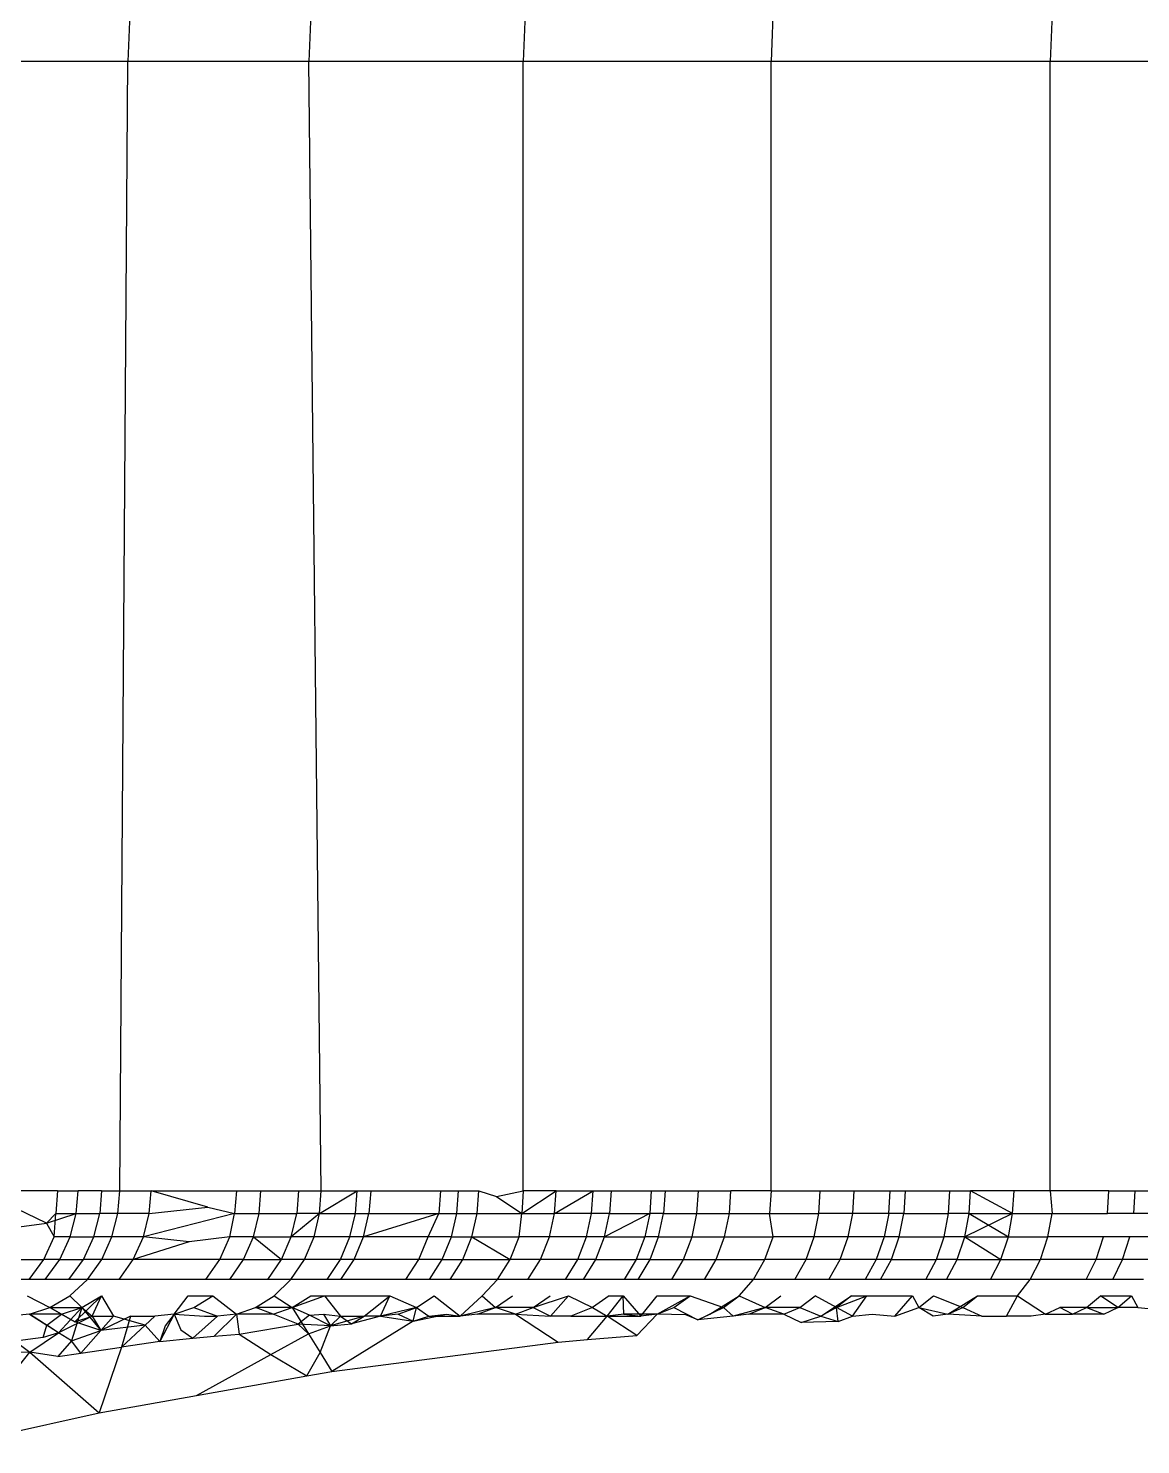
# Model space of a CAD drawing. Header units: millimetres. Extents: x 153 to 4750, y 92 to 3343.
# Drawn here: x 2846.09 to 2848.306, y 1086.36 to 1089.182 of the extents above; entities that cross this region are included whole.
import ezdxf

# ---------------------------------------------------------------- set-up
doc = ezdxf.new("R2010")
doc.units = ezdxf.units.MM

msp = doc.modelspace()

# ---------------------------------------------------------------- linework, layer by layer
for p, q in [((2846.3158, 1089.7868), (2846.288, 1089.1156)), ((2846.6759, 1089.7783), (2846.6485, 1089.1156)), ((2847.1028, 1089.7635), (2847.076, 1089.1156)), ((2847.5955, 1089.7422), (2847.5696, 1089.1156)), ((2848.1509, 1089.7142), (2848.1261, 1089.1156)), ((2846.288, 1089.1156), (2845.9935, 1089.1156)), ((2846.272, 1086.8656), (2846.288, 1089.1156)), ((2846.6485, 1089.1156), (2846.288, 1089.1156)), ((2846.6735, 1086.8656), (2846.6485, 1089.1156)), ((2847.076, 1089.1156), (2846.6485, 1089.1156)), ((2847.076, 1086.8656), (2847.076, 1089.1156)), ((2847.5696, 1089.1156), (2847.076, 1089.1156)), ((2847.5696, 1086.8656), (2847.5696, 1089.1156)), ((2848.1261, 1089.1156), (2847.5696, 1089.1156)), ((2848.1261, 1086.8656), (2848.1261, 1089.1156)), ((2848.7404, 1089.1156), (2848.1261, 1089.1156)), ((2846.148, 1086.8656), (2845.9916, 1086.8656)), ((2846.1259, 1086.8007), (2845.9916, 1086.8656)), ((2846.148, 1086.8656), (2846.1443, 1086.8201)), ((2846.148, 1086.8656), (2846.1889, 1086.8656)), ((2846.1851, 1086.8201), (2846.1889, 1086.8656)), ((2846.2357, 1086.8656), (2846.1889, 1086.8656)), ((2846.2357, 1086.8656), (2846.232, 1086.8201)), ((2846.2357, 1086.8656), (2846.272, 1086.8656)), ((2846.2684, 1086.8201), (2846.272, 1086.8656)), ((2846.272, 1086.8656), (2846.3345, 1086.8656)), ((2846.3308, 1086.8201), (2846.3345, 1086.8656)), ((2846.3345, 1086.8656), (2846.5044, 1086.8656)), ((2846.4477, 1086.8329), (2846.3345, 1086.8656)), ((2846.5044, 1086.8656), (2846.5008, 1086.8201)), ((2846.5044, 1086.8656), (2846.553, 1086.8656)), ((2846.5495, 1086.8201), (2846.553, 1086.8656)), ((2846.553, 1086.8656), (2846.628, 1086.8656)), ((2846.628, 1086.8656), (2846.6245, 1086.8201)), ((2846.628, 1086.8656), (2846.6735, 1086.8656)), ((2846.67, 1086.8201), (2846.6735, 1086.8656)), ((2846.67, 1086.8201), (2846.745, 1086.8656)), ((2846.6735, 1086.8656), (2846.745, 1086.8656)), ((2846.7417, 1086.8201), (2846.745, 1086.8656)), ((2846.745, 1086.8656), (2846.772, 1086.8656)), ((2846.772, 1086.8656), (2846.7685, 1086.8201)), ((2846.772, 1086.8656), (2846.9111, 1086.8656)), ((2846.9111, 1086.8656), (2846.9078, 1086.8201)), ((2846.9111, 1086.8656), (2846.9468, 1086.8656)), ((2846.9436, 1086.8201), (2846.9468, 1086.8656)), ((2846.9468, 1086.8656), (2846.9877, 1086.8656)), ((2846.9844, 1086.8201), (2846.9877, 1086.8656)), ((2846.9877, 1086.8656), (2847.0229, 1086.8542)), ((2847.0229, 1086.8542), (2847.076, 1086.8656)), ((2847.0229, 1086.8542), (2847.0728, 1086.8201)), ((2847.076, 1086.8656), (2847.0728, 1086.8201)), ((2847.0728, 1086.8201), (2847.1414, 1086.8656)), ((2847.1414, 1086.8656), (2847.076, 1086.8656)), ((2847.1382, 1086.8201), (2847.1414, 1086.8656)), ((2847.1382, 1086.8201), (2847.2152, 1086.8656)), ((2847.1414, 1086.8656), (2847.2152, 1086.8656)), ((2847.212, 1086.8201), (2847.2152, 1086.8656)), ((2847.2152, 1086.8656), (2847.2512, 1086.8656)), ((2847.2512, 1086.8656), (2847.248, 1086.8201)), ((2847.2512, 1086.8656), (2847.3311, 1086.8656)), ((2847.3311, 1086.8656), (2847.3281, 1086.8201)), ((2847.3311, 1086.8656), (2847.3585, 1086.8656)), ((2847.3585, 1086.8656), (2847.3555, 1086.8201)), ((2847.3585, 1086.8656), (2847.425, 1086.8656)), ((2847.422, 1086.8201), (2847.425, 1086.8656)), ((2847.425, 1086.8656), (2847.4897, 1086.8656)), ((2847.4867, 1086.8201), (2847.4897, 1086.8656)), ((2847.5696, 1086.8656), (2847.4897, 1086.8656)), ((2847.5696, 1086.8656), (2847.5666, 1086.8201)), ((2847.5696, 1086.8656), (2847.6677, 1086.8656)), ((2847.6648, 1086.8201), (2847.6677, 1086.8656)), ((2847.6677, 1086.8656), (2847.7354, 1086.8656)), ((2847.7325, 1086.8201), (2847.7354, 1086.8656)), ((2847.7354, 1086.8656), (2847.8069, 1086.8656)), ((2847.8041, 1086.8201), (2847.8069, 1086.8656)), ((2847.8069, 1086.8656), (2847.8368, 1086.8656)), ((2847.8368, 1086.8656), (2847.834, 1086.8201)), ((2847.8368, 1086.8656), (2847.9262, 1086.8656)), ((2847.9235, 1086.8201), (2847.9262, 1086.8656)), ((2847.9262, 1086.8656), (2847.9674, 1086.8656)), ((2847.9647, 1086.8201), (2847.9674, 1086.8656)), ((2848.0538, 1086.8656), (2847.9674, 1086.8656)), ((2848.051, 1086.8201), (2847.9674, 1086.8656)), ((2848.051, 1086.8201), (2848.0538, 1086.8656)), ((2848.1261, 1086.8656), (2848.0538, 1086.8656)), ((2848.1261, 1086.8656), (2848.1299, 1086.8201)), ((2848.2427, 1086.8656), (2848.1261, 1086.8656)), ((2848.2401, 1086.8201), (2848.2427, 1086.8656)), ((2848.2427, 1086.8656), (2848.2952, 1086.8656)), ((2848.2926, 1086.8201), (2848.2952, 1086.8656)), ((2848.2952, 1086.8656), (2848.3559, 1086.8656)), ((2846.1259, 1086.8007), (2846.1851, 1086.8201)), ((2846.1443, 1086.8201), (2846.1259, 1086.8007)), ((2846.1416, 1086.7736), (2846.1443, 1086.8201)), ((2846.1443, 1086.8201), (2846.1851, 1086.8201)), ((2846.1731, 1086.7736), (2846.1851, 1086.8201)), ((2846.1851, 1086.8201), (2846.232, 1086.8201)), ((2846.2201, 1086.7736), (2846.232, 1086.8201)), ((2846.2684, 1086.8201), (2846.232, 1086.8201)), ((2846.2565, 1086.7736), (2846.2684, 1086.8201)), ((2846.3308, 1086.8201), (2846.2684, 1086.8201)), ((2846.3192, 1086.7736), (2846.3308, 1086.8201)), ((2846.5008, 1086.8201), (2846.3192, 1086.7736)), ((2846.3308, 1086.8201), (2846.4477, 1086.8329)), ((2846.4477, 1086.8329), (2846.5008, 1086.8201)), ((2846.491, 1086.7736), (2846.5008, 1086.8201)), ((2846.5008, 1086.8201), (2846.5495, 1086.8201)), ((2846.5382, 1086.7736), (2846.5495, 1086.8201)), ((2846.5495, 1086.8201), (2846.6245, 1086.8201)), ((2846.6134, 1086.7736), (2846.6245, 1086.8201)), ((2846.67, 1086.8201), (2846.6134, 1086.7736)), ((2846.67, 1086.8201), (2846.6245, 1086.8201)), ((2846.659, 1086.7736), (2846.67, 1086.8201)), ((2846.67, 1086.8201), (2846.7417, 1086.8201)), ((2846.7307, 1086.7736), (2846.7417, 1086.8201)), ((2846.7417, 1086.8201), (2846.7685, 1086.8201)), ((2846.7576, 1086.7736), (2846.7685, 1086.8201)), ((2846.9078, 1086.8201), (2846.7576, 1086.7736)), ((2846.7685, 1086.8201), (2846.9078, 1086.8201)), ((2846.8863, 1086.7736), (2846.9078, 1086.8201)), ((2846.9078, 1086.8201), (2846.9436, 1086.8201)), ((2846.933, 1086.7736), (2846.9436, 1086.8201)), ((2846.9436, 1086.8201), (2846.9844, 1086.8201)), ((2846.9738, 1086.7736), (2846.9844, 1086.8201)), ((2846.9844, 1086.8201), (2847.0728, 1086.8201)), ((2847.0677, 1086.7736), (2847.0728, 1086.8201)), ((2847.0728, 1086.8201), (2847.1382, 1086.8201)), ((2847.128, 1086.7736), (2847.1382, 1086.8201)), ((2847.212, 1086.8201), (2847.1382, 1086.8201)), ((2847.202, 1086.7736), (2847.212, 1086.8201)), ((2847.248, 1086.8201), (2847.212, 1086.8201)), ((2847.2381, 1086.7736), (2847.248, 1086.8201)), ((2847.3281, 1086.8201), (2847.2381, 1086.7736)), ((2847.248, 1086.8201), (2847.3281, 1086.8201)), ((2847.3281, 1086.8201), (2847.3182, 1086.7736)), ((2847.3555, 1086.8201), (2847.3281, 1086.8201)), ((2847.3456, 1086.7736), (2847.3555, 1086.8201)), ((2847.3555, 1086.8201), (2847.422, 1086.8201)), ((2847.4123, 1086.7736), (2847.422, 1086.8201)), ((2847.422, 1086.8201), (2847.4867, 1086.8201)), ((2847.477, 1086.7736), (2847.4867, 1086.8201)), ((2847.4867, 1086.8201), (2847.5666, 1086.8201)), ((2847.5739, 1086.7736), (2847.5666, 1086.8201)), ((2847.5666, 1086.8201), (2847.6648, 1086.8201)), ((2847.6555, 1086.7736), (2847.6648, 1086.8201)), ((2847.7325, 1086.8201), (2847.6648, 1086.8201)), ((2847.7234, 1086.7736), (2847.7325, 1086.8201)), ((2847.8041, 1086.8201), (2847.7325, 1086.8201)), ((2847.8041, 1086.8201), (2847.795, 1086.7736)), ((2847.834, 1086.8201), (2847.8041, 1086.8201)), ((2847.825, 1086.7736), (2847.834, 1086.8201)), ((2847.834, 1086.8201), (2847.9235, 1086.8201)), ((2847.9146, 1086.7736), (2847.9235, 1086.8201)), ((2847.9647, 1086.8201), (2847.9235, 1086.8201)), ((2847.9559, 1086.7736), (2847.9647, 1086.8201)), ((2848.051, 1086.8201), (2847.9559, 1086.7736)), ((2847.9647, 1086.8201), (2848.051, 1086.8201)), ((2847.9647, 1086.8201), (2848.0425, 1086.7736)), ((2848.0425, 1086.7736), (2848.051, 1086.8201)), ((2848.051, 1086.8201), (2848.1299, 1086.8201)), ((2848.1215, 1086.7736), (2848.1299, 1086.8201)), ((2848.1299, 1086.8201), (2848.2401, 1086.8201)), ((2848.2926, 1086.8201), (2848.2401, 1086.8201)), ((2848.3534, 1086.8201), (2848.2926, 1086.8201)), ((2846.0618, 1086.792), (2846.1259, 1086.8007)), ((2846.1259, 1086.8007), (2846.1416, 1086.7736)), ((2846.1208, 1086.7288), (2846.1416, 1086.7736)), ((2846.1731, 1086.7736), (2846.1416, 1086.7736)), ((2846.1525, 1086.7288), (2846.1731, 1086.7736)), ((2846.1731, 1086.7736), (2846.2201, 1086.7736)), ((2846.1995, 1086.7288), (2846.2201, 1086.7736)), ((2846.2565, 1086.7736), (2846.2201, 1086.7736)), ((2846.2361, 1086.7288), (2846.2565, 1086.7736)), ((2846.3192, 1086.7736), (2846.2565, 1086.7736)), ((2846.2989, 1086.7288), (2846.3192, 1086.7736)), ((2846.4105, 1086.7638), (2846.2989, 1086.7288)), ((2846.4105, 1086.7638), (2846.3192, 1086.7736)), ((2846.491, 1086.7736), (2846.4105, 1086.7638)), ((2846.4713, 1086.7288), (2846.491, 1086.7736)), ((2846.5382, 1086.7736), (2846.491, 1086.7736)), ((2846.5186, 1086.7288), (2846.5382, 1086.7736)), ((2846.5382, 1086.7736), (2846.6134, 1086.7736)), ((2846.5382, 1086.7736), (2846.594, 1086.7288)), ((2846.594, 1086.7288), (2846.6134, 1086.7736)), ((2846.659, 1086.7736), (2846.6134, 1086.7736)), ((2846.6398, 1086.7288), (2846.659, 1086.7736)), ((2846.7307, 1086.7736), (2846.659, 1086.7736)), ((2846.7117, 1086.7288), (2846.7307, 1086.7736)), ((2846.7576, 1086.7736), (2846.7307, 1086.7736)), ((2846.7388, 1086.7288), (2846.7576, 1086.7736)), ((2846.8863, 1086.7736), (2846.7576, 1086.7736)), ((2846.8679, 1086.7288), (2846.8863, 1086.7736)), ((2846.933, 1086.7736), (2846.8863, 1086.7736)), ((2846.9146, 1086.7288), (2846.933, 1086.7736)), ((2846.933, 1086.7736), (2846.9738, 1086.7736)), ((2846.9556, 1086.7288), (2846.9738, 1086.7736)), ((2846.9738, 1086.7736), (2847.0677, 1086.7736)), ((2846.9738, 1086.7736), (2847.0498, 1086.7288)), ((2847.0498, 1086.7288), (2847.0677, 1086.7736)), ((2847.128, 1086.7736), (2847.0677, 1086.7736)), ((2847.1102, 1086.7288), (2847.128, 1086.7736)), ((2847.202, 1086.7736), (2847.128, 1086.7736)), ((2847.1844, 1086.7288), (2847.202, 1086.7736)), ((2847.2381, 1086.7736), (2847.202, 1086.7736)), ((2847.2206, 1086.7288), (2847.2381, 1086.7736)), ((2847.2381, 1086.7736), (2847.3182, 1086.7736)), ((2847.3182, 1086.7736), (2847.301, 1086.7288)), ((2847.3456, 1086.7736), (2847.3182, 1086.7736)), ((2847.3285, 1086.7288), (2847.3456, 1086.7736)), ((2847.3456, 1086.7736), (2847.4123, 1086.7736)), ((2847.3954, 1086.7288), (2847.4123, 1086.7736)), ((2847.4123, 1086.7736), (2847.477, 1086.7736)), ((2847.4604, 1086.7288), (2847.477, 1086.7736)), ((2847.477, 1086.7736), (2847.5739, 1086.7736)), ((2847.5575, 1086.7288), (2847.5739, 1086.7736)), ((2847.6555, 1086.7736), (2847.5739, 1086.7736)), ((2847.6394, 1086.7288), (2847.6555, 1086.7736)), ((2847.7234, 1086.7736), (2847.6555, 1086.7736)), ((2847.7074, 1086.7288), (2847.7234, 1086.7736)), ((2847.795, 1086.7736), (2847.7234, 1086.7736)), ((2847.795, 1086.7736), (2847.7793, 1086.7288)), ((2847.825, 1086.7736), (2847.795, 1086.7736)), ((2847.8094, 1086.7288), (2847.825, 1086.7736)), ((2847.825, 1086.7736), (2847.9146, 1086.7736)), ((2847.8993, 1086.7288), (2847.9146, 1086.7736)), ((2847.9559, 1086.7736), (2847.9146, 1086.7736)), ((2847.9407, 1086.7288), (2847.9559, 1086.7736)), ((2847.9559, 1086.7736), (2848.0425, 1086.7736)), ((2847.9559, 1086.7736), (2848.0275, 1086.7288)), ((2848.0275, 1086.7288), (2848.0425, 1086.7736)), ((2848.0425, 1086.7736), (2848.1215, 1086.7736)), ((2848.1067, 1086.7288), (2848.1215, 1086.7736)), ((2848.2319, 1086.7736), (2848.1215, 1086.7736)), ((2848.2175, 1086.7288), (2848.2319, 1086.7736)), ((2848.2844, 1086.7736), (2848.2319, 1086.7736)), ((2848.2702, 1086.7288), (2848.2844, 1086.7736)), ((2848.3453, 1086.7736), (2848.2844, 1086.7736)), ((2845.9542, 1086.7288), (2846.1208, 1086.7288)), ((2846.0917, 1086.6888), (2846.1208, 1086.7288)), ((2846.1525, 1086.7288), (2846.1208, 1086.7288)), ((2846.1235, 1086.6888), (2846.1525, 1086.7288)), ((2846.1525, 1086.7288), (2846.1995, 1086.7288)), ((2846.1708, 1086.6888), (2846.1995, 1086.7288)), ((2846.2361, 1086.7288), (2846.1995, 1086.7288)), ((2846.2075, 1086.6888), (2846.2361, 1086.7288)), ((2846.2989, 1086.7288), (2846.2361, 1086.7288)), ((2846.2706, 1086.6888), (2846.2989, 1086.7288)), ((2846.4713, 1086.7288), (2846.2989, 1086.7288)), ((2846.4437, 1086.6888), (2846.4713, 1086.7288)), ((2846.5186, 1086.7288), (2846.4713, 1086.7288)), ((2846.4912, 1086.6888), (2846.5186, 1086.7288)), ((2846.5186, 1086.7288), (2846.594, 1086.7288)), ((2846.5669, 1086.6888), (2846.594, 1086.7288)), ((2846.6398, 1086.7288), (2846.594, 1086.7288)), ((2846.6129, 1086.6888), (2846.6398, 1086.7288)), ((2846.7117, 1086.7288), (2846.6398, 1086.7288)), ((2846.6851, 1086.6888), (2846.7117, 1086.7288)), ((2846.7388, 1086.7288), (2846.7117, 1086.7288)), ((2846.7123, 1086.6888), (2846.7388, 1086.7288)), ((2846.8679, 1086.7288), (2846.7388, 1086.7288)), ((2846.8419, 1086.6888), (2846.8679, 1086.7288)), ((2846.9146, 1086.7288), (2846.8679, 1086.7288)), ((2846.8889, 1086.6888), (2846.9146, 1086.7288)), ((2846.9146, 1086.7288), (2846.9556, 1086.7288)), ((2846.9301, 1086.6888), (2846.9556, 1086.7288)), ((2846.9556, 1086.7288), (2847.0498, 1086.7288)), ((2847.0247, 1086.6888), (2847.0498, 1086.7288)), ((2847.1102, 1086.7288), (2847.0498, 1086.7288)), ((2847.0853, 1086.6888), (2847.1102, 1086.7288)), ((2847.1844, 1086.7288), (2847.1102, 1086.7288)), ((2847.1598, 1086.6888), (2847.1844, 1086.7288)), ((2847.2206, 1086.7288), (2847.1844, 1086.7288)), ((2847.1962, 1086.6888), (2847.2206, 1086.7288)), ((2847.2206, 1086.7288), (2847.301, 1086.7288)), ((2847.301, 1086.7288), (2847.277, 1086.6888)), ((2847.3285, 1086.7288), (2847.301, 1086.7288)), ((2847.3046, 1086.6888), (2847.3285, 1086.7288)), ((2847.3285, 1086.7288), (2847.3954, 1086.7288)), ((2847.3718, 1086.6888), (2847.3954, 1086.7288)), ((2847.3954, 1086.7288), (2847.4604, 1086.7288)), ((2847.437, 1086.6888), (2847.4604, 1086.7288)), ((2847.4604, 1086.7288), (2847.5575, 1086.7288)), ((2847.5346, 1086.6888), (2847.5575, 1086.7288)), ((2847.6394, 1086.7288), (2847.5575, 1086.7288)), ((2847.6168, 1086.6888), (2847.6394, 1086.7288)), ((2847.7074, 1086.7288), (2847.6394, 1086.7288)), ((2847.6851, 1086.6888), (2847.7074, 1086.7288)), ((2847.7793, 1086.7288), (2847.7074, 1086.7288)), ((2847.7793, 1086.7288), (2847.7573, 1086.6888)), ((2847.8094, 1086.7288), (2847.7793, 1086.7288)), ((2847.7876, 1086.6888), (2847.8094, 1086.7288)), ((2847.8094, 1086.7288), (2847.8993, 1086.7288)), ((2847.8779, 1086.6888), (2847.8993, 1086.7288)), ((2847.9407, 1086.7288), (2847.8993, 1086.7288)), ((2847.9194, 1086.6888), (2847.9407, 1086.7288)), ((2847.9407, 1086.7288), (2848.0275, 1086.7288)), ((2848.0066, 1086.6888), (2848.0275, 1086.7288)), ((2848.0275, 1086.7288), (2848.1067, 1086.7288)), ((2848.0862, 1086.6888), (2848.1067, 1086.7288)), ((2848.2175, 1086.7288), (2848.1067, 1086.7288)), ((2848.1974, 1086.6888), (2848.2175, 1086.7288)), ((2848.2702, 1086.7288), (2848.2175, 1086.7288)), ((2848.2504, 1086.6888), (2848.2702, 1086.7288)), ((2848.3313, 1086.7288), (2848.2702, 1086.7288)), ((2846.0917, 1086.6888), (2845.9243, 1086.6888)), ((2846.1235, 1086.6888), (2846.0917, 1086.6888)), ((2846.1708, 1086.6888), (2846.1235, 1086.6888)), ((2846.2075, 1086.6888), (2846.1708, 1086.6888)), ((2846.1723, 1086.6564), (2846.2075, 1086.6888)), ((2846.2706, 1086.6888), (2846.2075, 1086.6888)), ((2846.4437, 1086.6888), (2846.2706, 1086.6888)), ((2846.4912, 1086.6888), (2846.4437, 1086.6888)), ((2846.5669, 1086.6888), (2846.4912, 1086.6888)), ((2846.6129, 1086.6888), (2846.5669, 1086.6888)), ((2846.5798, 1086.6564), (2846.6129, 1086.6888)), ((2846.6851, 1086.6888), (2846.6129, 1086.6888)), ((2846.7123, 1086.6888), (2846.6851, 1086.6888)), ((2846.8419, 1086.6888), (2846.7123, 1086.6888)), ((2846.8889, 1086.6888), (2846.8419, 1086.6888)), ((2846.9301, 1086.6888), (2846.8889, 1086.6888)), ((2847.0247, 1086.6888), (2846.9301, 1086.6888)), ((2846.9938, 1086.6564), (2847.0247, 1086.6888)), ((2847.0853, 1086.6888), (2847.0247, 1086.6888)), ((2847.1598, 1086.6888), (2847.0853, 1086.6888)), ((2847.1962, 1086.6888), (2847.1598, 1086.6888)), ((2847.277, 1086.6888), (2847.1962, 1086.6888)), ((2847.3046, 1086.6888), (2847.277, 1086.6888)), ((2847.3718, 1086.6888), (2847.3046, 1086.6888)), ((2847.437, 1086.6888), (2847.3718, 1086.6888)), ((2847.5346, 1086.6888), (2847.437, 1086.6888)), ((2847.5064, 1086.6564), (2847.5346, 1086.6888)), ((2847.6168, 1086.6888), (2847.5346, 1086.6888)), ((2847.6851, 1086.6888), (2847.6168, 1086.6888)), ((2847.7573, 1086.6888), (2847.6851, 1086.6888)), ((2847.7876, 1086.6888), (2847.7573, 1086.6888)), ((2847.8779, 1086.6888), (2847.7876, 1086.6888)), ((2847.9194, 1086.6888), (2847.8779, 1086.6888)), ((2848.0066, 1086.6888), (2847.9194, 1086.6888)), ((2848.0862, 1086.6888), (2848.0066, 1086.6888)), ((2848.0609, 1086.6564), (2848.0862, 1086.6888)), ((2848.1974, 1086.6888), (2848.0862, 1086.6888)), ((2848.2504, 1086.6888), (2848.1974, 1086.6888)), ((2848.3117, 1086.6888), (2848.2504, 1086.6888)), ((2846.0878, 1086.6564), (2846.1328, 1086.6331)), ((2846.1328, 1086.6331), (2846.1723, 1086.6564)), ((2846.1723, 1086.6564), (2846.1966, 1086.6331)), ((2846.1825, 1086.6045), (2846.2357, 1086.6564)), ((2846.1966, 1086.6331), (2846.2357, 1086.6564)), ((2846.2169, 1086.6156), (2846.2357, 1086.6564)), ((2846.2357, 1086.6564), (2846.2597, 1086.6156)), ((2846.3804, 1086.6198), (2846.4081, 1086.6564)), ((2846.4081, 1086.6564), (2846.4575, 1086.6564)), ((2846.4197, 1086.6331), (2846.4575, 1086.6564)), ((2846.4575, 1086.6564), (2846.5043, 1086.6198)), ((2846.5427, 1086.6331), (2846.5798, 1086.6564)), ((2846.5798, 1086.6564), (2846.6158, 1086.6331)), ((2846.6158, 1086.6331), (2846.6524, 1086.6564)), ((2846.6158, 1086.6331), (2846.6797, 1086.6564)), ((2846.6524, 1086.6564), (2846.6797, 1086.6564)), ((2846.6797, 1086.6564), (2846.81, 1086.6564)), ((2846.6797, 1086.6564), (2846.7121, 1086.6156)), ((2846.7587, 1086.6156), (2846.81, 1086.6564)), ((2846.7912, 1086.6156), (2846.81, 1086.6564)), ((2846.81, 1086.6564), (2846.8634, 1086.6331)), ((2846.8634, 1086.6331), (2846.8987, 1086.6564)), ((2846.8987, 1086.6564), (2846.95, 1086.6156)), ((2846.95, 1086.6156), (2846.9938, 1086.6564)), ((2846.9938, 1086.6564), (2847.0205, 1086.6331)), ((2847.0205, 1086.6331), (2847.0547, 1086.6564)), ((2847.0958, 1086.6331), (2847.1297, 1086.6564)), ((2847.0958, 1086.6331), (2847.1662, 1086.6564)), ((2847.1302, 1086.6156), (2847.1662, 1086.6564)), ((2847.1662, 1086.6564), (2847.2142, 1086.6331)), ((2847.2474, 1086.6564), (2847.2142, 1086.6331)), ((2847.2432, 1086.6156), (2847.2751, 1086.6564)), ((2847.2474, 1086.6564), (2847.2751, 1086.6564)), ((2847.2763, 1086.6198), (2847.2751, 1086.6564)), ((2847.2751, 1086.6564), (2847.3099, 1086.6156)), ((2847.3099, 1086.6156), (2847.3427, 1086.6564)), ((2847.3426, 1086.6198), (2847.4083, 1086.6564)), ((2847.3427, 1086.6564), (2847.4083, 1086.6564)), ((2847.3761, 1086.6331), (2847.4083, 1086.6564)), ((2847.4083, 1086.6564), (2847.4747, 1086.6331)), ((2847.4477, 1086.6198), (2847.5064, 1086.6564)), ((2847.4747, 1086.6331), (2847.5064, 1086.6564)), ((2847.5064, 1086.6564), (2847.5579, 1086.6331)), ((2847.5579, 1086.6331), (2847.589, 1086.6564)), ((2847.627, 1086.6331), (2847.6577, 1086.6564)), ((2847.7, 1086.6331), (2847.6577, 1086.6564)), ((2847.6687, 1086.6156), (2847.7303, 1086.6564)), ((2847.7303, 1086.6564), (2847.7, 1086.6331)), ((2847.7, 1086.6331), (2847.7607, 1086.6564)), ((2847.7303, 1086.6564), (2847.7607, 1086.6564)), ((2847.7319, 1086.6156), (2847.7607, 1086.6564)), ((2847.7607, 1086.6564), (2847.8515, 1086.6564)), ((2847.816, 1086.6156), (2847.8515, 1086.6564)), ((2847.8515, 1086.6564), (2847.8639, 1086.6331)), ((2847.8639, 1086.6331), (2847.8933, 1086.6564)), ((2847.8933, 1086.6564), (2847.9521, 1086.6331)), ((2847.9221, 1086.6198), (2847.9809, 1086.6564)), ((2847.9521, 1086.6331), (2847.9809, 1086.6564)), ((2847.9809, 1086.6564), (2848.0609, 1086.6564)), ((2848.0391, 1086.6156), (2848.0609, 1086.6564)), ((2848.0609, 1086.6564), (2848.1162, 1086.6198)), ((2848.1985, 1086.6331), (2848.2259, 1086.6564)), ((2848.2606, 1086.6331), (2848.2259, 1086.6564)), ((2848.2259, 1086.6564), (2848.2876, 1086.6564)), ((2848.2606, 1086.6331), (2848.2876, 1086.6564)), ((2848.2876, 1086.6564), (2848.3006, 1086.6331)), ((2846.0918, 1086.6198), (2846.0517, 1086.6156)), ((2846.0918, 1086.6198), (2846.1328, 1086.6331)), ((2846.156, 1086.6198), (2846.0918, 1086.6198)), ((2846.1502, 1086.5823), (2846.0918, 1086.6198)), ((2846.0918, 1086.6198), (2846.1269, 1086.5975)), ((2846.1269, 1086.5975), (2846.156, 1086.6198)), ((2846.1328, 1086.6331), (2846.1966, 1086.6331)), ((2846.1825, 1086.6045), (2846.1328, 1086.6331)), ((2846.1328, 1086.6331), (2846.156, 1086.6198)), ((2846.1502, 1086.5823), (2846.1966, 1086.6331)), ((2846.2169, 1086.6156), (2846.1502, 1086.5823)), ((2846.156, 1086.6198), (2846.1966, 1086.6331)), ((2846.156, 1086.6198), (2846.1825, 1086.6045)), ((2846.1966, 1086.6331), (2846.176, 1086.5665)), ((2846.1825, 1086.6045), (2846.2169, 1086.6156)), ((2846.1966, 1086.6331), (2846.2169, 1086.6156)), ((2846.1966, 1086.6331), (2846.2342, 1086.587)), ((2846.2169, 1086.6156), (2846.2342, 1086.587)), ((2846.2169, 1086.6156), (2846.2597, 1086.6156)), ((2846.2597, 1086.6156), (2846.2342, 1086.587)), ((2846.2934, 1086.6156), (2846.2342, 1086.587)), ((2846.3228, 1086.5979), (2846.2597, 1086.6156)), ((2846.2934, 1086.6156), (2846.2752, 1086.5542)), ((2846.2934, 1086.6156), (2846.3421, 1086.6156)), ((2846.3228, 1086.5979), (2846.3421, 1086.6156)), ((2846.3804, 1086.6198), (2846.3421, 1086.6156)), ((2846.3804, 1086.6198), (2846.3518, 1086.5655)), ((2846.3804, 1086.6198), (2846.3623, 1086.5967)), ((2846.3804, 1086.6198), (2846.4197, 1086.6331)), ((2846.3804, 1086.6198), (2846.4408, 1086.6156)), ((2846.3804, 1086.6198), (2846.3937, 1086.5881)), ((2846.4666, 1086.6156), (2846.4173, 1086.5716)), ((2846.4197, 1086.6331), (2846.4666, 1086.6156)), ((2846.4408, 1086.6156), (2846.4666, 1086.6156)), ((2846.5043, 1086.6198), (2846.4604, 1086.5755)), ((2846.5043, 1086.6198), (2846.4666, 1086.6156)), ((2846.5043, 1086.6198), (2846.5427, 1086.6331)), ((2846.5043, 1086.6198), (2846.5096, 1086.5799)), ((2846.5777, 1086.6198), (2846.5043, 1086.6198)), ((2846.5777, 1086.6198), (2846.5427, 1086.6331)), ((2846.6158, 1086.6331), (2846.5427, 1086.6331)), ((2846.5777, 1086.6198), (2846.6158, 1086.6331)), ((2846.6276, 1086.5995), (2846.5777, 1086.6198)), ((2846.6497, 1086.6177), (2846.6158, 1086.6331)), ((2846.6158, 1086.6331), (2846.6482, 1086.5805)), ((2846.6497, 1086.6177), (2846.6276, 1086.5995)), ((2846.6497, 1086.6177), (2846.678, 1086.6198)), ((2846.6917, 1086.5964), (2846.6497, 1086.6177)), ((2846.678, 1086.6198), (2846.6917, 1086.5964)), ((2846.678, 1086.6198), (2846.7121, 1086.6156)), ((2846.7587, 1086.6156), (2846.6917, 1086.5964)), ((2846.6917, 1086.5964), (2846.7121, 1086.6156)), ((2846.7121, 1086.6156), (2846.7335, 1086.6001)), ((2846.7121, 1086.6156), (2846.7587, 1086.6156)), ((2846.7335, 1086.6001), (2846.7587, 1086.6156)), ((2846.7912, 1086.6156), (2846.7335, 1086.6001)), ((2846.7912, 1086.6156), (2846.7587, 1086.6156)), ((2846.8634, 1086.6331), (2846.7912, 1086.6156)), ((2846.8269, 1086.6198), (2846.7912, 1086.6156)), ((2846.7912, 1086.6156), (2846.8563, 1086.6058)), ((2846.8269, 1086.6198), (2846.8634, 1086.6331)), ((2846.8269, 1086.6198), (2846.8563, 1086.6058)), ((2846.8563, 1086.6058), (2846.8634, 1086.6331)), ((2846.8563, 1086.6058), (2846.9231, 1086.6198)), ((2846.8563, 1086.6058), (2846.8879, 1086.6156)), ((2846.8634, 1086.6331), (2846.8879, 1086.6156)), ((2846.8879, 1086.6156), (2846.9231, 1086.6198)), ((2846.8879, 1086.6156), (2846.95, 1086.6156)), ((2846.9231, 1086.6198), (2846.95, 1086.6156)), ((2847.0205, 1086.6331), (2846.95, 1086.6156)), ((2846.9848, 1086.6198), (2846.95, 1086.6156)), ((2846.9848, 1086.6198), (2847.0205, 1086.6331)), ((2847.0607, 1086.6198), (2846.9848, 1086.6198)), ((2847.0607, 1086.6198), (2847.0205, 1086.6331)), ((2847.0958, 1086.6331), (2847.0205, 1086.6331)), ((2847.0607, 1086.6198), (2847.0958, 1086.6331)), ((2847.0607, 1086.6198), (2847.1452, 1086.564)), ((2847.0607, 1086.6198), (2847.1302, 1086.6156)), ((2847.0958, 1086.6331), (2847.1302, 1086.6156)), ((2847.1705, 1086.6156), (2847.1302, 1086.6156)), ((2847.2142, 1086.6331), (2847.1705, 1086.6156)), ((2847.1705, 1086.6156), (2847.2432, 1086.6156)), ((2847.2042, 1086.5694), (2847.2432, 1086.6156)), ((2847.2142, 1086.6331), (2847.2432, 1086.6156)), ((2847.2763, 1086.6198), (2847.2432, 1086.6156)), ((2847.3024, 1086.5772), (2847.2432, 1086.6156)), ((2847.2432, 1086.6156), (2847.3099, 1086.6156)), ((2847.2763, 1086.6198), (2847.3099, 1086.6156)), ((2847.3426, 1086.6198), (2847.2763, 1086.6198)), ((2847.3024, 1086.5772), (2847.3426, 1086.6198)), ((2847.3426, 1086.6198), (2847.3099, 1086.6156)), ((2847.3426, 1086.6198), (2847.3761, 1086.6331)), ((2847.3999, 1086.6184), (2847.3426, 1086.6198)), ((2847.3761, 1086.6331), (2847.4241, 1086.6081)), ((2847.4241, 1086.6081), (2847.3999, 1086.6184)), ((2847.4241, 1086.6081), (2847.4747, 1086.6331)), ((2847.4241, 1086.6081), (2847.4477, 1086.6198)), ((2847.4939, 1086.6156), (2847.4241, 1086.6081)), ((2847.4939, 1086.6156), (2847.4747, 1086.6331)), ((2847.5579, 1086.6331), (2847.4939, 1086.6156)), ((2847.5255, 1086.6198), (2847.4939, 1086.6156)), ((2847.5255, 1086.6198), (2847.5579, 1086.6331)), ((2847.5951, 1086.6198), (2847.5255, 1086.6198)), ((2847.5951, 1086.6198), (2847.5579, 1086.6331)), ((2847.627, 1086.6331), (2847.5579, 1086.6331)), ((2847.5951, 1086.6198), (2847.627, 1086.6331)), ((2847.5951, 1086.6198), (2847.6297, 1086.603)), ((2847.627, 1086.6331), (2847.6687, 1086.6156)), ((2847.6297, 1086.603), (2847.6687, 1086.6156)), ((2847.7, 1086.6331), (2847.6687, 1086.6156)), ((2847.6687, 1086.6156), (2847.7036, 1086.605)), ((2847.7319, 1086.6156), (2847.7, 1086.6331)), ((2847.7036, 1086.605), (2847.7, 1086.6331)), ((2847.7036, 1086.605), (2847.7319, 1086.6156)), ((2847.7319, 1086.6156), (2847.771, 1086.6198)), ((2847.771, 1086.6198), (2847.816, 1086.6156)), ((2847.816, 1086.6156), (2847.8639, 1086.6331)), ((2847.8639, 1086.6331), (2847.9221, 1086.6198)), ((2847.8929, 1086.6156), (2847.8639, 1086.6331)), ((2847.9221, 1086.6198), (2847.8929, 1086.6156)), ((2847.9221, 1086.6198), (2847.9521, 1086.6331)), ((2847.9894, 1086.6156), (2847.9221, 1086.6198)), ((2847.9521, 1086.6331), (2847.9894, 1086.6156)), ((2847.9894, 1086.6156), (2848.0391, 1086.6156)), ((2848.0881, 1086.6156), (2848.0391, 1086.6156)), ((2848.1162, 1086.6198), (2848.0881, 1086.6156)), ((2848.1162, 1086.6198), (2848.145, 1086.6331)), ((2848.1162, 1086.6198), (2848.1701, 1086.6198)), ((2848.1701, 1086.6198), (2848.145, 1086.6331)), ((2848.1985, 1086.6331), (2848.145, 1086.6331)), ((2848.1701, 1086.6198), (2848.1985, 1086.6331)), ((2848.2325, 1086.6198), (2848.1701, 1086.6198)), ((2848.1985, 1086.6331), (2848.2325, 1086.6198)), ((2848.1985, 1086.6331), (2848.2606, 1086.6331)), ((2848.2325, 1086.6198), (2848.2606, 1086.6331)), ((2848.3006, 1086.6331), (2848.2606, 1086.6331)), ((2848.3006, 1086.6331), (2848.3504, 1086.6284)), ((2846.1193, 1086.5729), (2846.1269, 1086.5975)), ((2846.1502, 1086.5823), (2846.1269, 1086.5975)), ((2846.176, 1086.5665), (2846.2342, 1086.587)), ((2846.2342, 1086.587), (2846.1825, 1086.6045)), ((2846.2342, 1086.587), (2846.1943, 1086.5422)), ((2846.3228, 1086.5979), (2846.2342, 1086.587)), ((2846.2752, 1086.5542), (2846.3228, 1086.5979)), ((2846.3228, 1086.5979), (2846.3518, 1086.5655)), ((2846.3623, 1086.5967), (2846.3518, 1086.5655)), ((2846.3937, 1086.5881), (2846.4173, 1086.5716)), ((2846.5096, 1086.5799), (2846.6276, 1086.5995)), ((2846.6917, 1086.5964), (2846.6276, 1086.5995)), ((2846.6276, 1086.5995), (2846.6482, 1086.5805)), ((2846.6482, 1086.5805), (2846.6917, 1086.5964)), ((2846.6712, 1086.5433), (2846.6917, 1086.5964)), ((2846.6917, 1086.5964), (2846.7335, 1086.6001)), ((2846.8563, 1086.6058), (2846.6944, 1086.5057)), ((2847.7036, 1086.605), (2847.6297, 1086.603)), ((2846.1193, 1086.5729), (2846.0634, 1086.566)), ((2846.0634, 1086.566), (2846.0928, 1086.544)), ((2846.0928, 1086.544), (2846.1502, 1086.5823)), ((2846.1502, 1086.5823), (2846.1193, 1086.5729)), ((2846.176, 1086.5665), (2846.1485, 1086.5354)), ((2846.176, 1086.5665), (2846.1502, 1086.5823)), ((2846.1943, 1086.5422), (2846.176, 1086.5665)), ((2846.3518, 1086.5655), (2846.2752, 1086.5542)), ((2846.3518, 1086.5655), (2846.4173, 1086.5716)), ((2846.4173, 1086.5716), (2846.4604, 1086.5755)), ((2846.4604, 1086.5755), (2846.5096, 1086.5799)), ((2846.5096, 1086.5799), (2846.5728, 1086.539)), ((2846.5728, 1086.539), (2846.6482, 1086.5805)), ((2846.6482, 1086.5805), (2846.6712, 1086.5433)), ((2846.6944, 1086.5057), (2847.1452, 1086.564)), ((2847.1452, 1086.564), (2847.2042, 1086.5694)), ((2847.2042, 1086.5694), (2847.3024, 1086.5772)), ((2845.9469, 1086.3596), (2846.0928, 1086.544)), ((2846.0928, 1086.544), (2846.0187, 1086.5423)), ((2846.0928, 1086.544), (2846.2307, 1086.4232)), ((2846.1485, 1086.5354), (2846.0928, 1086.544)), ((2846.1485, 1086.5354), (2846.1943, 1086.5422)), ((2846.1943, 1086.5422), (2846.2752, 1086.5542)), ((2846.2752, 1086.5542), (2846.2307, 1086.4232)), ((2846.4249, 1086.4577), (2846.5728, 1086.539)), ((2846.5728, 1086.539), (2846.6448, 1086.4969)), ((2846.6448, 1086.4969), (2846.6712, 1086.5433)), ((2846.6712, 1086.5433), (2846.6944, 1086.5057)), ((2846.6448, 1086.4969), (2846.6944, 1086.5057)), ((2846.4249, 1086.4577), (2846.6448, 1086.4969)), ((2846.2307, 1086.4232), (2846.4249, 1086.4577)), ((2845.9469, 1086.3596), (2846.2307, 1086.4232))]:
    msp.add_line(p, q)

doc.saveas('drawing.dxf')
